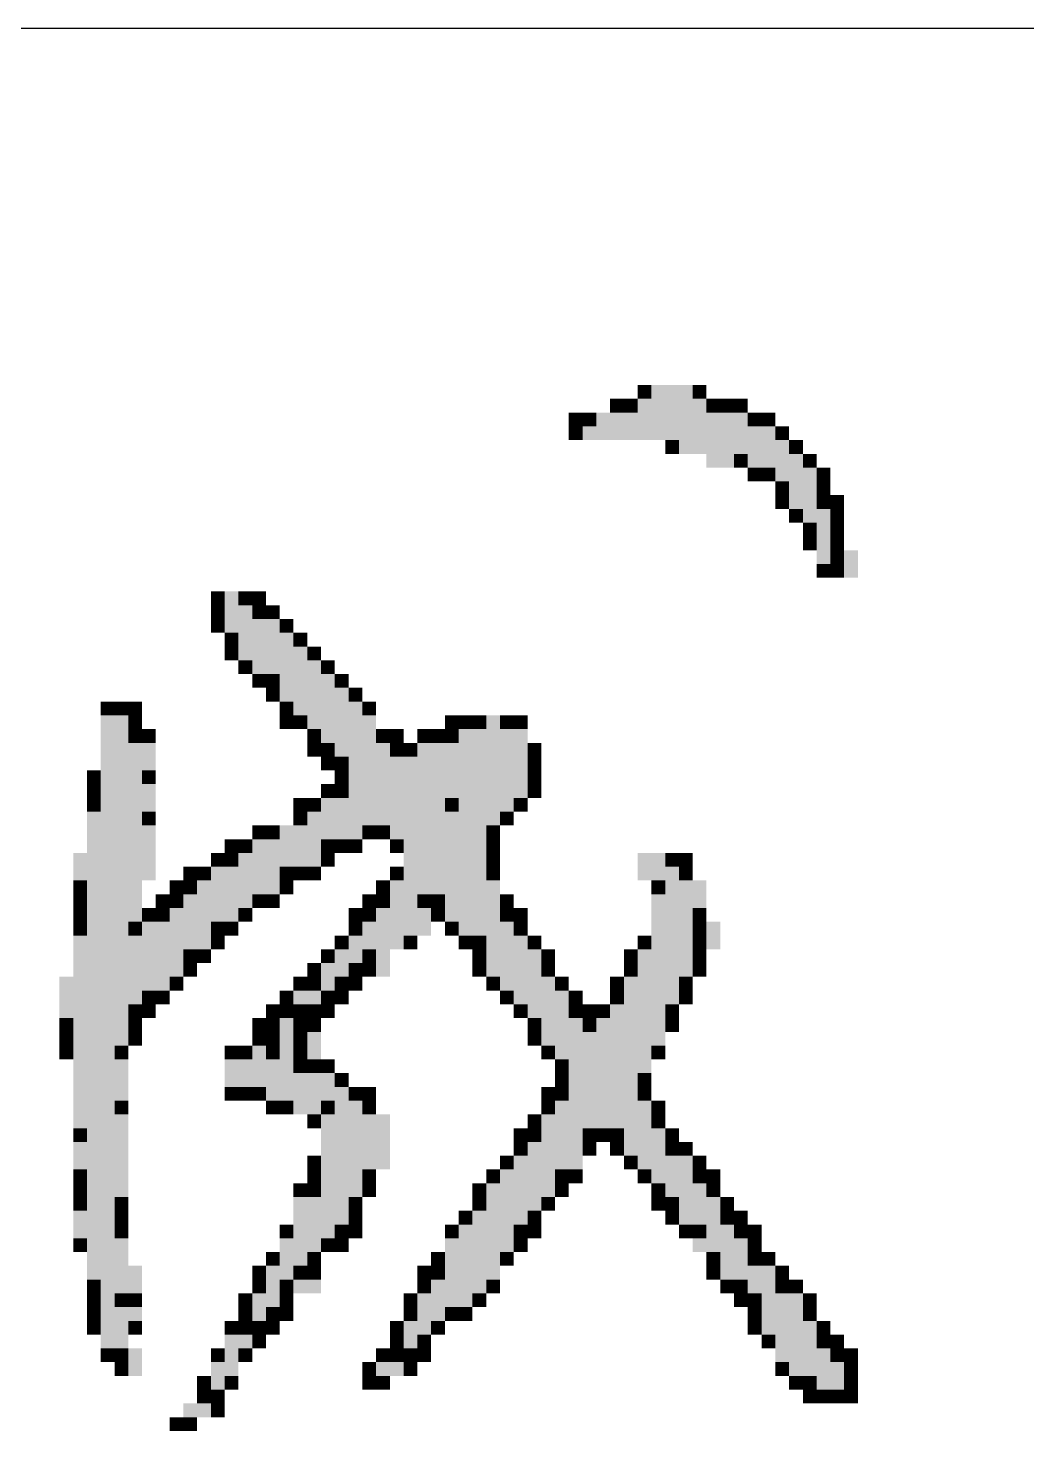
# Model space of a CAD drawing. Extents: x 0 to 841, y 0 to 594.
# Drawn here: x 587.88 to 592.32, y 23.9 to 30.13 of the extents above; entities that cross this region are included whole.
import ezdxf

# ---------------------------------------------------------------- set-up
doc = ezdxf.new("R2010")
doc.units = 0
doc.header["$LTSCALE"] = 700
doc.header["$MEASUREMENT"] = 0
doc.layers.add('BORD', color=7, linetype='CONTINUOUS')

msp = doc.modelspace()

# ---------------------------------------------------------------- linework, layer by layer
at = {"layer": 'BORD'}
msp.add_line((30, 30.132), (598, 30.132), dxfattribs=at)
for points in [[(590.5915, 28.5464), (590.6526, 28.5464), (590.5915, 28.4852), (590.6526, 28.4852)], [(590.6526, 28.5464), (590.836, 28.5464), (590.6526, 28.4852), (590.836, 28.4852)], [(590.836, 28.5464), (590.8971, 28.5464), (590.836, 28.4852), (590.8971, 28.4852)], [(590.4692, 28.4852), (590.5304, 28.4852), (590.4692, 28.4241), (590.5304, 28.4241)], [(590.5304, 28.4852), (590.5915, 28.4852), (590.5304, 28.4241), (590.5915, 28.4241)], [(590.5915, 28.4852), (590.8971, 28.4852), (590.5915, 28.363), (590.8971, 28.363)], [(590.8971, 28.4852), (590.9582, 28.4852), (590.8971, 28.4241), (590.9582, 28.4241)], [(590.9582, 28.4852), (591.0194, 28.4852), (590.9582, 28.4241), (591.0194, 28.4241)], [(591.0194, 28.4852), (591.0805, 28.4852), (591.0194, 28.4241), (591.0805, 28.4241)], [(590.2858, 28.4241), (590.347, 28.4241), (590.2858, 28.363), (590.347, 28.363)], [(590.347, 28.4241), (590.4081, 28.4241), (590.347, 28.363), (590.4081, 28.363)], [(590.4081, 28.4241), (590.5915, 28.4241), (590.4081, 28.363), (590.5915, 28.363)], [(590.8971, 28.4241), (591.0805, 28.4241), (590.8971, 28.2407), (591.0805, 28.2407)], [(591.0805, 28.4241), (591.1416, 28.4241), (591.0805, 28.363), (591.1416, 28.363)], [(591.1416, 28.4241), (591.2027, 28.4241), (591.1416, 28.363), (591.2027, 28.363)], [(590.2858, 28.363), (590.347, 28.363), (590.2858, 28.3019), (590.347, 28.3019)], [(590.347, 28.363), (590.6526, 28.363), (590.347, 28.3019), (590.6526, 28.3019)], [(590.6526, 28.363), (590.8971, 28.363), (590.6526, 28.3019), (590.8971, 28.3019)], [(591.0805, 28.363), (591.2027, 28.363), (591.0805, 28.1796), (591.2027, 28.1796)], [(591.2027, 28.363), (591.2639, 28.363), (591.2027, 28.3019), (591.2639, 28.3019)], [(590.7137, 28.3019), (590.7749, 28.3019), (590.7137, 28.2407), (590.7749, 28.2407)], [(590.7749, 28.3019), (590.8971, 28.3019), (590.7749, 28.2407), (590.8971, 28.2407)], [(591.2027, 28.3019), (591.2639, 28.3019), (591.2027, 28.1185), (591.2639, 28.1185)], [(591.2639, 28.3019), (591.325, 28.3019), (591.2639, 28.2407), (591.325, 28.2407)], [(590.8971, 28.2407), (591.0194, 28.2407), (590.8971, 28.1796), (591.0194, 28.1796)], [(591.0194, 28.2407), (591.0805, 28.2407), (591.0194, 28.1796), (591.0805, 28.1796)], [(591.2639, 28.2407), (591.325, 28.2407), (591.2639, 27.9962), (591.325, 27.9962)], [(591.325, 28.2407), (591.3861, 28.2407), (591.325, 28.1796), (591.3861, 28.1796)], [(591.0805, 28.1796), (591.1416, 28.1796), (591.0805, 28.1185), (591.1416, 28.1185)], [(591.1416, 28.1796), (591.2027, 28.1796), (591.1416, 28.1185), (591.2027, 28.1185)], [(591.325, 28.1796), (591.3861, 28.1796), (591.325, 27.9962), (591.3861, 27.9962)], [(591.3861, 28.1796), (591.4472, 28.1796), (591.3861, 28.1185), (591.4472, 28.1185)], [(591.2027, 28.1185), (591.2639, 28.1185), (591.2027, 28.0574), (591.2639, 28.0574)], [(591.3861, 28.1185), (591.4472, 28.1185), (591.3861, 28.0574), (591.4472, 28.0574)], [(591.2027, 28.0574), (591.2639, 28.0574), (591.2027, 27.9962), (591.2639, 27.9962)], [(591.3861, 28.0574), (591.4472, 28.0574), (591.3861, 27.9962), (591.4472, 27.9962)], [(591.4472, 28.0574), (591.5084, 28.0574), (591.4472, 27.9962), (591.5084, 27.9962)], [(591.2639, 27.9962), (591.325, 27.9962), (591.2639, 27.9351), (591.325, 27.9351)], [(591.325, 27.9962), (591.4472, 27.9962), (591.325, 27.9351), (591.4472, 27.9351)], [(591.4472, 27.9962), (591.5084, 27.9962), (591.4472, 27.9351), (591.5084, 27.9351)], [(591.325, 27.9351), (591.3861, 27.9351), (591.325, 27.874), (591.3861, 27.874)], [(591.3861, 27.9351), (591.4472, 27.9351), (591.3861, 27.7517), (591.4472, 27.7517)], [(591.4472, 27.9351), (591.5084, 27.9351), (591.4472, 27.874), (591.5084, 27.874)], [(591.325, 27.874), (591.3861, 27.874), (591.325, 27.8129), (591.3861, 27.8129)], [(591.4472, 27.874), (591.5084, 27.874), (591.4472, 27.8129), (591.5084, 27.8129)], [(591.4472, 27.8129), (591.5084, 27.8129), (591.4472, 27.7517), (591.5084, 27.7517)], [(591.5084, 27.8129), (591.5695, 27.8129), (591.5084, 27.6906), (591.5695, 27.6906)], [(591.3861, 27.7517), (591.4472, 27.7517), (591.3861, 27.6906), (591.4472, 27.6906)], [(591.4472, 27.7517), (591.5084, 27.7517), (591.4472, 27.6906), (591.5084, 27.6906)], [(588.6966, 27.6295), (588.7577, 27.6295), (588.6966, 27.5684), (588.7577, 27.5684)], [(588.7577, 27.6295), (588.8188, 27.6295), (588.7577, 27.4461), (588.8188, 27.4461)], [(588.8188, 27.6295), (588.8799, 27.6295), (588.8188, 27.5684), (588.8799, 27.5684)], [(588.8799, 27.6295), (588.9411, 27.6295), (588.8799, 27.5684), (588.9411, 27.5684)], [(588.6966, 27.5684), (588.7577, 27.5684), (588.6966, 27.5072), (588.7577, 27.5072)], [(588.8188, 27.5684), (588.8799, 27.5684), (588.8188, 27.3239), (588.8799, 27.3239)], [(588.8799, 27.5684), (588.9411, 27.5684), (588.8799, 27.5072), (588.9411, 27.5072)], [(588.9411, 27.5684), (589.0022, 27.5684), (588.9411, 27.5072), (589.0022, 27.5072)], [(588.6966, 27.5072), (588.7577, 27.5072), (588.6966, 27.4461), (588.7577, 27.4461)], [(588.8799, 27.5072), (589.0022, 27.5072), (588.8799, 27.2627), (589.0022, 27.2627)], [(589.0022, 27.5072), (589.0633, 27.5072), (589.0022, 27.4461), (589.0633, 27.4461)], [(588.7577, 27.4461), (588.8188, 27.4461), (588.7577, 27.385), (588.8188, 27.385)], [(589.0022, 27.4461), (589.0633, 27.4461), (589.0022, 27.1405), (589.0633, 27.1405)], [(589.0633, 27.4461), (589.1245, 27.4461), (589.0633, 27.385), (589.1245, 27.385)], [(588.7577, 27.385), (588.8188, 27.385), (588.7577, 27.3239), (588.8188, 27.3239)], [(589.0633, 27.385), (589.1245, 27.385), (589.0633, 27.0793), (589.1245, 27.0793)], [(589.1245, 27.385), (589.1856, 27.385), (589.1245, 27.3239), (589.1856, 27.3239)], [(588.8188, 27.3239), (588.8799, 27.3239), (588.8188, 27.2627), (588.8799, 27.2627)], [(589.1245, 27.3239), (589.1856, 27.3239), (589.1245, 27.0182), (589.1856, 27.0182)], [(589.1856, 27.3239), (589.2467, 27.3239), (589.1856, 27.2627), (589.2467, 27.2627)], [(588.8799, 27.2627), (588.9411, 27.2627), (588.8799, 27.2016), (588.9411, 27.2016)], [(588.9411, 27.2627), (589.0022, 27.2627), (588.9411, 27.2016), (589.0022, 27.2016)], [(589.1856, 27.2627), (589.2467, 27.2627), (589.1856, 26.9571), (589.2467, 26.9571)], [(589.2467, 27.2627), (589.3078, 27.2627), (589.2467, 27.2016), (589.3078, 27.2016)], [(588.9411, 27.2016), (589.0022, 27.2016), (588.9411, 27.1405), (589.0022, 27.1405)], [(589.2467, 27.2016), (589.3078, 27.2016), (589.2467, 26.896), (589.3078, 26.896)], [(589.3078, 27.2016), (589.369, 27.2016), (589.3078, 27.1405), (589.369, 27.1405)], [(588.2076, 27.1405), (588.2687, 27.1405), (588.2076, 27.0793), (588.2687, 27.0793)], [(588.2687, 27.1405), (588.3298, 27.1405), (588.2687, 27.0793), (588.3298, 27.0793)], [(588.3298, 27.1405), (588.3909, 27.1405), (588.3298, 27.0793), (588.3909, 27.0793)], [(589.0022, 27.1405), (589.0633, 27.1405), (589.0022, 27.0793), (589.0633, 27.0793)], [(589.3078, 27.1405), (589.369, 27.1405), (589.3078, 26.5292), (589.369, 26.5292)], [(589.369, 27.1405), (589.4301, 27.1405), (589.369, 27.0793), (589.4301, 27.0793)], [(588.2076, 27.0793), (588.2687, 27.0793), (588.2076, 26.9571), (588.2687, 26.9571)], [(588.2687, 27.0793), (588.3298, 27.0793), (588.2687, 25.6123), (588.3298, 25.6123)], [(588.3298, 27.0793), (588.3909, 27.0793), (588.3298, 27.0182), (588.3909, 27.0182)], [(589.0022, 27.0793), (589.0633, 27.0793), (589.0022, 27.0182), (589.0633, 27.0182)], [(589.0633, 27.0793), (589.1245, 27.0793), (589.0633, 27.0182), (589.1245, 27.0182)], [(589.369, 27.0793), (589.4301, 27.0793), (589.369, 26.5903), (589.4301, 26.5903)], [(589.7357, 27.0793), (589.7968, 27.0793), (589.7357, 27.0182), (589.7968, 27.0182)], [(589.7968, 27.0793), (589.858, 27.0793), (589.7968, 27.0182), (589.858, 27.0182)], [(589.858, 27.0793), (589.9191, 27.0793), (589.858, 27.0182), (589.9191, 27.0182)], [(589.9191, 27.0793), (589.9802, 27.0793), (589.9191, 26.5903), (589.9802, 26.5903)], [(589.9802, 27.0793), (590.0413, 27.0793), (589.9802, 27.0182), (590.0413, 27.0182)], [(590.0413, 27.0793), (590.1025, 27.0793), (590.0413, 27.0182), (590.1025, 27.0182)], [(588.3298, 27.0182), (588.3909, 27.0182), (588.3298, 26.9571), (588.3909, 26.9571)], [(588.3909, 27.0182), (588.4521, 27.0182), (588.3909, 26.9571), (588.4521, 26.9571)], [(589.1245, 27.0182), (589.1856, 27.0182), (589.1245, 26.9571), (589.1856, 26.9571)], [(589.4301, 27.0182), (589.4912, 27.0182), (589.4301, 26.9571), (589.4912, 26.9571)], [(589.4912, 27.0182), (589.5523, 27.0182), (589.4912, 26.9571), (589.5523, 26.9571)], [(589.6135, 27.0182), (589.6746, 27.0182), (589.6135, 26.9571), (589.6746, 26.9571)], [(589.6746, 27.0182), (589.7357, 27.0182), (589.6746, 26.9571), (589.7357, 26.9571)], [(589.7357, 27.0182), (589.7968, 27.0182), (589.7357, 26.9571), (589.7968, 26.9571)], [(589.7968, 27.0182), (589.9191, 27.0182), (589.7968, 26.1013), (589.9191, 26.1013)], [(589.9802, 27.0182), (590.0413, 27.0182), (589.9802, 26.6515), (590.0413, 26.6515)], [(590.0413, 27.0182), (590.1025, 27.0182), (590.0413, 26.896), (590.1025, 26.896)], [(588.2076, 26.9571), (588.2687, 26.9571), (588.2076, 24.7566), (588.2687, 24.7566)], [(588.3298, 26.9571), (588.3909, 26.9571), (588.3298, 26.3458), (588.3909, 26.3458)], [(588.3909, 26.9571), (588.4521, 26.9571), (588.3909, 26.8348), (588.4521, 26.8348)], [(589.1245, 26.9571), (589.1856, 26.9571), (589.1245, 26.896), (589.1856, 26.896)], [(589.1856, 26.9571), (589.2467, 26.9571), (589.1856, 26.896), (589.2467, 26.896)], [(589.4301, 26.9571), (589.4912, 26.9571), (589.4301, 26.5903), (589.4912, 26.5903)], [(589.4912, 26.9571), (589.5523, 26.9571), (589.4912, 26.896), (589.5523, 26.896)], [(589.5523, 26.9571), (589.6135, 26.9571), (589.5523, 26.896), (589.6135, 26.896)], [(589.6135, 26.9571), (589.7968, 26.9571), (589.6135, 26.7126), (589.7968, 26.7126)], [(590.1025, 26.9571), (590.1636, 26.9571), (590.1025, 26.896), (590.1636, 26.896)], [(589.1856, 26.896), (589.2467, 26.896), (589.1856, 26.8348), (589.2467, 26.8348)], [(589.2467, 26.896), (589.3078, 26.896), (589.2467, 26.8348), (589.3078, 26.8348)], [(589.4912, 26.896), (589.6135, 26.896), (589.4912, 26.5292), (589.6135, 26.5292)], [(590.0413, 26.896), (590.1025, 26.896), (590.0413, 26.7126), (590.1025, 26.7126)], [(590.1025, 26.896), (590.1636, 26.896), (590.1025, 26.8348), (590.1636, 26.8348)], [(588.1464, 26.8348), (588.2076, 26.8348), (588.1464, 26.7737), (588.2076, 26.7737)], [(588.3909, 26.8348), (588.4521, 26.8348), (588.3909, 26.7737), (588.4521, 26.7737)], [(589.2467, 26.8348), (589.3078, 26.8348), (589.2467, 26.7737), (589.3078, 26.7737)], [(590.1025, 26.8348), (590.1636, 26.8348), (590.1025, 26.7737), (590.1636, 26.7737)], [(588.1464, 26.7737), (588.2076, 26.7737), (588.1464, 26.7126), (588.2076, 26.7126)], [(588.3909, 26.7737), (588.4521, 26.7737), (588.3909, 26.6515), (588.4521, 26.6515)], [(589.1856, 26.7737), (589.2467, 26.7737), (589.1856, 26.7126), (589.2467, 26.7126)], [(589.2467, 26.7737), (589.3078, 26.7737), (589.2467, 26.7126), (589.3078, 26.7126)], [(590.1025, 26.7737), (590.1636, 26.7737), (590.1025, 26.7126), (590.1636, 26.7126)], [(588.1464, 26.7126), (588.2076, 26.7126), (588.1464, 26.6515), (588.2076, 26.6515)], [(589.0633, 26.7126), (589.1245, 26.7126), (589.0633, 26.6515), (589.1245, 26.6515)], [(589.1245, 26.7126), (589.1856, 26.7126), (589.1245, 26.6515), (589.1856, 26.6515)], [(589.1856, 26.7126), (589.3078, 26.7126), (589.1856, 26.5292), (589.3078, 26.5292)], [(589.6135, 26.7126), (589.7357, 26.7126), (589.6135, 26.2847), (589.7357, 26.2847)], [(589.7357, 26.7126), (589.7968, 26.7126), (589.7357, 26.6515), (589.7968, 26.6515)], [(590.0413, 26.7126), (590.1025, 26.7126), (590.0413, 26.6515), (590.1025, 26.6515)], [(588.1464, 26.6515), (588.2076, 26.6515), (588.1464, 26.5292), (588.2076, 26.5292)], [(588.3909, 26.6515), (588.4521, 26.6515), (588.3909, 26.5903), (588.4521, 26.5903)], [(589.0633, 26.6515), (589.1245, 26.6515), (589.0633, 26.5903), (589.1245, 26.5903)], [(589.1245, 26.6515), (589.1856, 26.6515), (589.1245, 26.407), (589.1856, 26.407)], [(589.7357, 26.6515), (589.7968, 26.6515), (589.7357, 26.1625), (589.7968, 26.1625)], [(589.9802, 26.6515), (590.0413, 26.6515), (589.9802, 26.5903), (590.0413, 26.5903)], [(588.3909, 26.5903), (588.4521, 26.5903), (588.3909, 26.4681), (588.4521, 26.4681)], [(588.8799, 26.5903), (588.9411, 26.5903), (588.8799, 26.5292), (588.9411, 26.5292)], [(588.9411, 26.5903), (589.0022, 26.5903), (588.9411, 26.5292), (589.0022, 26.5292)], [(589.0022, 26.5903), (589.1245, 26.5903), (589.0022, 26.407), (589.1245, 26.407)], [(589.369, 26.5903), (589.4301, 26.5903), (589.369, 26.5292), (589.4301, 26.5292)], [(589.4301, 26.5903), (589.4912, 26.5903), (589.4301, 26.5292), (589.4912, 26.5292)], [(589.9191, 26.5903), (589.9802, 26.5903), (589.9191, 26.5292), (589.9802, 26.5292)], [(588.1464, 26.5292), (588.2076, 26.5292), (588.1464, 24.7566), (588.2076, 24.7566)], [(588.7577, 26.5292), (588.8188, 26.5292), (588.7577, 26.4681), (588.8188, 26.4681)], [(588.8188, 26.5292), (588.8799, 26.5292), (588.8188, 26.4681), (588.8799, 26.4681)], [(588.8799, 26.5292), (589.0022, 26.5292), (588.8799, 26.2847), (589.0022, 26.2847)], [(589.1856, 26.5292), (589.2467, 26.5292), (589.1856, 26.4681), (589.2467, 26.4681)], [(589.2467, 26.5292), (589.3078, 26.5292), (589.2467, 26.4681), (589.3078, 26.4681)], [(589.3078, 26.5292), (589.369, 26.5292), (589.3078, 26.4681), (589.369, 26.4681)], [(589.4912, 26.5292), (589.5523, 26.5292), (589.4912, 26.4681), (589.5523, 26.4681)], [(589.5523, 26.5292), (589.6135, 26.5292), (589.5523, 26.2236), (589.6135, 26.2236)], [(589.9191, 26.5292), (589.9802, 26.5292), (589.9191, 26.4681), (589.9802, 26.4681)], [(588.0853, 26.4681), (588.1464, 26.4681), (588.0853, 26.3458), (588.1464, 26.3458)], [(588.3909, 26.4681), (588.4521, 26.4681), (588.3909, 26.3458), (588.4521, 26.3458)], [(588.6966, 26.4681), (588.7577, 26.4681), (588.6966, 26.407), (588.7577, 26.407)], [(588.7577, 26.4681), (588.8188, 26.4681), (588.7577, 26.407), (588.8188, 26.407)], [(588.8188, 26.4681), (588.8799, 26.4681), (588.8188, 26.2236), (588.8799, 26.2236)], [(589.1856, 26.4681), (589.2467, 26.4681), (589.1856, 26.407), (589.2467, 26.407)], [(589.9191, 26.4681), (589.9802, 26.4681), (589.9191, 26.407), (589.9802, 26.407)], [(590.5915, 26.4681), (590.6526, 26.4681), (590.5915, 26.3458), (590.6526, 26.3458)], [(590.6526, 26.4681), (590.7137, 26.4681), (590.6526, 26.3458), (590.7137, 26.3458)], [(590.7137, 26.4681), (590.7749, 26.4681), (590.7137, 26.407), (590.7749, 26.407)], [(590.7749, 26.4681), (590.836, 26.4681), (590.7749, 26.407), (590.836, 26.407)], [(588.5743, 26.407), (588.6354, 26.407), (588.5743, 26.3458), (588.6354, 26.3458)], [(588.6354, 26.407), (588.6966, 26.407), (588.6354, 26.3458), (588.6966, 26.3458)], [(588.6966, 26.407), (588.8188, 26.407), (588.6966, 26.1625), (588.8188, 26.1625)], [(589.0022, 26.407), (589.0633, 26.407), (589.0022, 26.3458), (589.0633, 26.3458)], [(589.0633, 26.407), (589.1245, 26.407), (589.0633, 26.3458), (589.1245, 26.3458)], [(589.1245, 26.407), (589.1856, 26.407), (589.1245, 26.3458), (589.1856, 26.3458)], [(589.4912, 26.407), (589.5523, 26.407), (589.4912, 26.3458), (589.5523, 26.3458)], [(589.9191, 26.407), (589.9802, 26.407), (589.9191, 26.3458), (589.9802, 26.3458)], [(590.7137, 26.407), (590.7749, 26.407), (590.7137, 25.7957), (590.7749, 25.7957)], [(590.7749, 26.407), (590.836, 26.407), (590.7749, 26.3458), (590.836, 26.3458)], [(588.0853, 26.3458), (588.1464, 26.3458), (588.0853, 26.2847), (588.1464, 26.2847)], [(588.3298, 26.3458), (588.3909, 26.3458), (588.3298, 26.1625), (588.3909, 26.1625)], [(588.5132, 26.3458), (588.5743, 26.3458), (588.5132, 26.2847), (588.5743, 26.2847)], [(588.5743, 26.3458), (588.6354, 26.3458), (588.5743, 26.2847), (588.6354, 26.2847)], [(588.6354, 26.3458), (588.6966, 26.3458), (588.6354, 26.0402), (588.6966, 26.0402)], [(589.0022, 26.3458), (589.0633, 26.3458), (589.0022, 26.2847), (589.0633, 26.2847)], [(589.4301, 26.3458), (589.4912, 26.3458), (589.4301, 26.2847), (589.4912, 26.2847)], [(589.4912, 26.3458), (589.5523, 26.3458), (589.4912, 26.1013), (589.5523, 26.1013)], [(589.9191, 26.3458), (589.9802, 26.3458), (589.9191, 25.918), (589.9802, 25.918)], [(590.6526, 26.3458), (590.7137, 26.3458), (590.6526, 26.2847), (590.7137, 26.2847)], [(590.7749, 26.3458), (590.836, 26.3458), (590.7749, 25.918), (590.836, 25.918)], [(590.836, 26.3458), (590.8971, 26.3458), (590.836, 26.2236), (590.8971, 26.2236)], [(588.0853, 26.2847), (588.1464, 26.2847), (588.0853, 26.2236), (588.1464, 26.2236)], [(588.4521, 26.2847), (588.5132, 26.2847), (588.4521, 26.2236), (588.5132, 26.2236)], [(588.5132, 26.2847), (588.5743, 26.2847), (588.5132, 26.2236), (588.5743, 26.2236)], [(588.5743, 26.2847), (588.6354, 26.2847), (588.5743, 26.0402), (588.6354, 26.0402)], [(588.8799, 26.2847), (588.9411, 26.2847), (588.8799, 26.2236), (588.9411, 26.2236)], [(588.9411, 26.2847), (589.0022, 26.2847), (588.9411, 26.2236), (589.0022, 26.2236)], [(589.369, 26.2847), (589.4301, 26.2847), (589.369, 26.2236), (589.4301, 26.2236)], [(589.4301, 26.2847), (589.4912, 26.2847), (589.4301, 26.2236), (589.4912, 26.2236)], [(589.6135, 26.2847), (589.6746, 26.2847), (589.6135, 26.2236), (589.6746, 26.2236)], [(589.6746, 26.2847), (589.7357, 26.2847), (589.6746, 26.2236), (589.7357, 26.2236)], [(589.9802, 26.2847), (590.0413, 26.2847), (589.9802, 26.2236), (590.0413, 26.2236)], [(590.6526, 26.2847), (590.7137, 26.2847), (590.6526, 26.1625), (590.7137, 26.1625)], [(588.0853, 26.2236), (588.1464, 26.2236), (588.0853, 26.1625), (588.1464, 26.1625)], [(588.3909, 26.2236), (588.4521, 26.2236), (588.3909, 26.1625), (588.4521, 26.1625)], [(588.4521, 26.2236), (588.5132, 26.2236), (588.4521, 26.1625), (588.5132, 26.1625)], [(588.5132, 26.2236), (588.5743, 26.2236), (588.5132, 25.918), (588.5743, 25.918)], [(588.8188, 26.2236), (588.8799, 26.2236), (588.8188, 26.1625), (588.8799, 26.1625)], [(589.3078, 26.2236), (589.369, 26.2236), (589.3078, 26.1625), (589.369, 26.1625)], [(589.369, 26.2236), (589.4301, 26.2236), (589.369, 26.1625), (589.4301, 26.1625)], [(589.4301, 26.2236), (589.4912, 26.2236), (589.4301, 26.1013), (589.4912, 26.1013)], [(589.5523, 26.2236), (589.6135, 26.2236), (589.5523, 26.1013), (589.6135, 26.1013)], [(589.6135, 26.2236), (589.6746, 26.2236), (589.6135, 26.1013), (589.6746, 26.1013)], [(589.6746, 26.2236), (589.7357, 26.2236), (589.6746, 26.1625), (589.7357, 26.1625)], [(589.9802, 26.2236), (590.0413, 26.2236), (589.9802, 26.1625), (590.0413, 26.1625)], [(590.0413, 26.2236), (590.1025, 26.2236), (590.0413, 26.1625), (590.1025, 26.1625)], [(590.836, 26.2236), (590.8971, 26.2236), (590.836, 26.1625), (590.8971, 26.1625)], [(588.0853, 26.1625), (588.1464, 26.1625), (588.0853, 26.1013), (588.1464, 26.1013)], [(588.3298, 26.1625), (588.3909, 26.1625), (588.3298, 26.1013), (588.3909, 26.1013)], [(588.3909, 26.1625), (588.5132, 26.1625), (588.3909, 25.8568), (588.5132, 25.8568)], [(588.6966, 26.1625), (588.7577, 26.1625), (588.6966, 26.1013), (588.7577, 26.1013)], [(588.7577, 26.1625), (588.8188, 26.1625), (588.7577, 26.1013), (588.8188, 26.1013)], [(589.3078, 26.1625), (589.369, 26.1625), (589.3078, 26.1013), (589.369, 26.1013)], [(589.369, 26.1625), (589.4301, 26.1625), (589.369, 26.0402), (589.4301, 26.0402)], [(589.7357, 26.1625), (589.7968, 26.1625), (589.7357, 26.1013), (589.7968, 26.1013)], [(589.9802, 26.1625), (590.0413, 26.1625), (589.9802, 25.8568), (590.0413, 25.8568)], [(590.0413, 26.1625), (590.1025, 26.1625), (590.0413, 26.1013), (590.1025, 26.1013)], [(590.6526, 26.1625), (590.7137, 26.1625), (590.6526, 25.6123), (590.7137, 25.6123)], [(590.836, 26.1625), (590.8971, 26.1625), (590.836, 26.1013), (590.8971, 26.1013)], [(590.8971, 26.1625), (590.9582, 26.1625), (590.8971, 26.0402), (590.9582, 26.0402)], [(588.0853, 26.1013), (588.1464, 26.1013), (588.0853, 25.918), (588.1464, 25.918)], [(588.3298, 26.1013), (588.3909, 26.1013), (588.3298, 25.7957), (588.3909, 25.7957)], [(588.6966, 26.1013), (588.7577, 26.1013), (588.6966, 26.0402), (588.7577, 26.0402)], [(589.2467, 26.1013), (589.3078, 26.1013), (589.2467, 26.0402), (589.3078, 26.0402)], [(589.3078, 26.1013), (589.369, 26.1013), (589.3078, 25.9791), (589.369, 25.9791)], [(589.4301, 26.1013), (589.5523, 26.1013), (589.4301, 26.0402), (589.5523, 26.0402)], [(589.5523, 26.1013), (589.6135, 26.1013), (589.5523, 26.0402), (589.6135, 26.0402)], [(589.7968, 26.1013), (589.858, 26.1013), (589.7968, 26.0402), (589.858, 26.0402)], [(589.858, 26.1013), (589.9191, 26.1013), (589.858, 26.0402), (589.9191, 26.0402)], [(590.0413, 26.1013), (590.1025, 26.1013), (590.0413, 25.7957), (590.1025, 25.7957)], [(590.1025, 26.1013), (590.1636, 26.1013), (590.1025, 26.0402), (590.1636, 26.0402)], [(590.5915, 26.1013), (590.6526, 26.1013), (590.5915, 26.0402), (590.6526, 26.0402)], [(590.836, 26.1013), (590.8971, 26.1013), (590.836, 26.0402), (590.8971, 26.0402)], [(588.5743, 26.0402), (588.6354, 26.0402), (588.5743, 25.9791), (588.6354, 25.9791)], [(588.6354, 26.0402), (588.6966, 26.0402), (588.6354, 25.9791), (588.6966, 25.9791)], [(589.1856, 26.0402), (589.2467, 26.0402), (589.1856, 25.9791), (589.2467, 25.9791)], [(589.2467, 26.0402), (589.3078, 26.0402), (589.2467, 25.918), (589.3078, 25.918)], [(589.369, 26.0402), (589.4301, 26.0402), (589.369, 25.9791), (589.4301, 25.9791)], [(589.4301, 26.0402), (589.4912, 26.0402), (589.4301, 25.918), (589.4912, 25.918)], [(589.858, 26.0402), (589.9191, 26.0402), (589.858, 25.9791), (589.9191, 25.9791)], [(590.1025, 26.0402), (590.1636, 26.0402), (590.1025, 25.7346), (590.1636, 25.7346)], [(590.1636, 26.0402), (590.2247, 26.0402), (590.1636, 25.9791), (590.2247, 25.9791)], [(590.5304, 26.0402), (590.5915, 26.0402), (590.5304, 25.9791), (590.5915, 25.9791)], [(590.5915, 26.0402), (590.6526, 26.0402), (590.5915, 25.4901), (590.6526, 25.4901)], [(590.836, 26.0402), (590.8971, 26.0402), (590.836, 25.9791), (590.8971, 25.9791)], [(588.5743, 25.9791), (588.6354, 25.9791), (588.5743, 25.918), (588.6354, 25.918)], [(589.1245, 25.9791), (589.1856, 25.9791), (589.1245, 25.918), (589.1856, 25.918)], [(589.1856, 25.9791), (589.2467, 25.9791), (589.1856, 25.8568), (589.2467, 25.8568)], [(589.3078, 25.9791), (589.369, 25.9791), (589.3078, 25.918), (589.369, 25.918)], [(589.369, 25.9791), (589.4301, 25.9791), (589.369, 25.918), (589.4301, 25.918)], [(589.858, 25.9791), (589.9191, 25.9791), (589.858, 25.918), (589.9191, 25.918)], [(590.1636, 25.9791), (590.2247, 25.9791), (590.1636, 25.918), (590.2247, 25.918)], [(590.5304, 25.9791), (590.5915, 25.9791), (590.5304, 25.918), (590.5915, 25.918)], [(590.836, 25.9791), (590.8971, 25.9791), (590.836, 25.918), (590.8971, 25.918)], [(588.0242, 25.918), (588.0853, 25.918), (588.0242, 25.7346), (588.0853, 25.7346)], [(588.0853, 25.918), (588.1464, 25.918), (588.0853, 25.4901), (588.1464, 25.4901)], [(588.5132, 25.918), (588.5743, 25.918), (588.5132, 25.8568), (588.5743, 25.8568)], [(589.0633, 25.918), (589.1245, 25.918), (589.0633, 25.8568), (589.1245, 25.8568)], [(589.1245, 25.918), (589.1856, 25.918), (589.1245, 25.8568), (589.1856, 25.8568)], [(589.2467, 25.918), (589.3078, 25.918), (589.2467, 25.8568), (589.3078, 25.8568)], [(589.3078, 25.918), (589.369, 25.918), (589.3078, 25.8568), (589.369, 25.8568)], [(589.9191, 25.918), (589.9802, 25.918), (589.9191, 25.8568), (589.9802, 25.8568)], [(590.1636, 25.918), (590.2247, 25.918), (590.1636, 25.6123), (590.2247, 25.6123)], [(590.2247, 25.918), (590.2858, 25.918), (590.2247, 25.8568), (590.2858, 25.8568)], [(590.4692, 25.918), (590.5304, 25.918), (590.4692, 25.8568), (590.5304, 25.8568)], [(590.5304, 25.918), (590.5915, 25.918), (590.5304, 25.1233), (590.5915, 25.1233)], [(590.7749, 25.918), (590.836, 25.918), (590.7749, 25.8568), (590.836, 25.8568)], [(588.3909, 25.8568), (588.4521, 25.8568), (588.3909, 25.7957), (588.4521, 25.7957)], [(588.4521, 25.8568), (588.5132, 25.8568), (588.4521, 25.7957), (588.5132, 25.7957)], [(589.0022, 25.8568), (589.0633, 25.8568), (589.0022, 25.7957), (589.0633, 25.7957)], [(589.0633, 25.8568), (589.1856, 25.8568), (589.0633, 25.7957), (589.1856, 25.7957)], [(589.1856, 25.8568), (589.2467, 25.8568), (589.1856, 25.7957), (589.2467, 25.7957)], [(589.2467, 25.8568), (589.3078, 25.8568), (589.2467, 25.7957), (589.3078, 25.7957)], [(589.9802, 25.8568), (590.0413, 25.8568), (589.9802, 25.7957), (590.0413, 25.7957)], [(590.2247, 25.8568), (590.2858, 25.8568), (590.2247, 25.5512), (590.2858, 25.5512)], [(590.2858, 25.8568), (590.347, 25.8568), (590.2858, 25.7957), (590.347, 25.7957)], [(590.4692, 25.8568), (590.5304, 25.8568), (590.4692, 25.7957), (590.5304, 25.7957)], [(590.7749, 25.8568), (590.836, 25.8568), (590.7749, 25.7957), (590.836, 25.7957)], [(588.3298, 25.7957), (588.3909, 25.7957), (588.3298, 25.7346), (588.3909, 25.7346)], [(588.3909, 25.7957), (588.4521, 25.7957), (588.3909, 25.7346), (588.4521, 25.7346)], [(588.9411, 25.7957), (589.0022, 25.7957), (588.9411, 25.7346), (589.0022, 25.7346)], [(589.0022, 25.7957), (589.0633, 25.7957), (589.0022, 25.7346), (589.0633, 25.7346)], [(589.0633, 25.7957), (589.1245, 25.7957), (589.0633, 25.7346), (589.1245, 25.7346)], [(589.1245, 25.7957), (589.1856, 25.7957), (589.1245, 25.7346), (589.1856, 25.7346)], [(589.1856, 25.7957), (589.2467, 25.7957), (589.1856, 25.7346), (589.2467, 25.7346)], [(590.0413, 25.7957), (590.1025, 25.7957), (590.0413, 25.7346), (590.1025, 25.7346)], [(590.2858, 25.7957), (590.347, 25.7957), (590.2858, 25.7346), (590.347, 25.7346)], [(590.347, 25.7957), (590.4081, 25.7957), (590.347, 25.7346), (590.4081, 25.7346)], [(590.4081, 25.7957), (590.4692, 25.7957), (590.4081, 25.7346), (590.4692, 25.7346)], [(590.4692, 25.7957), (590.5304, 25.7957), (590.4692, 25.2456), (590.5304, 25.2456)], [(590.7137, 25.7957), (590.7749, 25.7957), (590.7137, 25.7346), (590.7749, 25.7346)], [(588.0242, 25.7346), (588.0853, 25.7346), (588.0242, 25.6735), (588.0853, 25.6735)], [(588.0242, 25.6735), (588.0853, 25.6735), (588.0242, 25.6123), (588.0853, 25.6123)], [(588.3298, 25.7346), (588.3909, 25.7346), (588.3298, 25.6735), (588.3909, 25.6735)], [(588.3298, 25.6735), (588.3909, 25.6735), (588.3298, 25.6123), (588.3909, 25.6123)], [(588.8799, 25.7346), (588.9411, 25.7346), (588.8799, 25.6735), (588.9411, 25.6735)], [(588.8799, 25.6735), (588.9411, 25.6735), (588.8799, 25.6123), (588.9411, 25.6123)], [(588.9411, 25.7346), (589.0022, 25.7346), (588.9411, 25.6735), (589.0022, 25.6735)], [(588.9411, 25.6735), (589.0022, 25.6735), (588.9411, 25.6123), (589.0022, 25.6123)], [(589.0022, 25.7346), (589.0633, 25.7346), (589.0022, 25.6123), (589.0633, 25.6123)], [(589.0633, 25.7346), (589.1245, 25.7346), (589.0633, 25.6735), (589.1245, 25.6735)], [(589.0633, 25.6735), (589.1245, 25.6735), (589.0633, 25.6123), (589.1245, 25.6123)], [(589.1245, 25.7346), (589.1856, 25.7346), (589.1245, 25.6735), (589.1856, 25.6735)], [(589.1245, 25.6735), (589.1856, 25.6735), (589.1245, 25.5512), (589.1856, 25.5512)], [(590.1025, 25.7346), (590.1636, 25.7346), (590.1025, 25.6735), (590.1636, 25.6735)], [(590.1025, 25.6735), (590.1636, 25.6735), (590.1025, 25.6123), (590.1636, 25.6123)], [(590.2858, 25.7346), (590.347, 25.7346), (590.2858, 25.0622), (590.347, 25.0622)], [(590.347, 25.7346), (590.4081, 25.7346), (590.347, 25.6735), (590.4081, 25.6735)], [(590.347, 25.6735), (590.4081, 25.6735), (590.347, 25.2456), (590.4081, 25.2456)], [(590.4081, 25.7346), (590.4692, 25.7346), (590.4081, 25.2456), (590.4692, 25.2456)], [(590.7137, 25.7346), (590.7749, 25.7346), (590.7137, 25.6735), (590.7749, 25.6735)], [(588.0242, 25.6123), (588.0853, 25.6123), (588.0242, 25.5512), (588.0853, 25.5512)], [(588.2687, 25.6123), (588.3298, 25.6123), (588.2687, 25.5512), (588.3298, 25.5512)], [(588.7577, 25.6123), (588.8188, 25.6123), (588.7577, 25.5512), (588.8188, 25.5512)], [(588.8188, 25.6123), (588.8799, 25.6123), (588.8188, 25.5512), (588.8799, 25.5512)], [(588.8799, 25.6123), (588.9411, 25.6123), (588.8799, 25.4289), (588.9411, 25.4289)], [(588.9411, 25.6123), (589.0022, 25.6123), (588.9411, 25.5512), (589.0022, 25.5512)], [(589.0022, 25.6123), (589.0633, 25.6123), (589.0022, 25.4901), (589.0633, 25.4901)], [(589.0633, 25.6123), (589.1245, 25.6123), (589.0633, 25.5512), (589.1245, 25.5512)], [(590.1636, 25.6123), (590.2247, 25.6123), (590.1636, 25.5512), (590.2247, 25.5512)], [(590.6526, 25.6123), (590.7137, 25.6123), (590.6526, 25.5512), (590.7137, 25.5512)], [(588.2687, 25.5512), (588.3298, 25.5512), (588.2687, 25.3678), (588.3298, 25.3678)], [(588.7577, 25.5512), (588.8188, 25.5512), (588.7577, 25.4289), (588.8188, 25.4289)], [(588.8188, 25.5512), (588.8799, 25.5512), (588.8188, 25.4289), (588.8799, 25.4289)], [(588.9411, 25.5512), (589.0022, 25.5512), (588.9411, 25.3678), (589.0022, 25.3678)], [(589.0633, 25.5512), (589.1245, 25.5512), (589.0633, 25.4901), (589.1245, 25.4901)], [(589.1245, 25.5512), (589.1856, 25.5512), (589.1245, 25.4901), (589.1856, 25.4901)], [(589.1856, 25.5512), (589.2467, 25.5512), (589.1856, 25.4901), (589.2467, 25.4901)], [(590.2247, 25.5512), (590.2858, 25.5512), (590.2247, 25.4901), (590.2858, 25.4901)], [(588.0853, 25.4901), (588.1464, 25.4901), (588.0853, 25.2456), (588.1464, 25.2456)], [(589.0022, 25.4901), (589.2467, 25.4901), (589.0022, 25.3678), (589.2467, 25.3678)], [(589.2467, 25.4901), (589.3078, 25.4901), (589.2467, 25.4289), (589.3078, 25.4289)], [(590.2247, 25.4901), (590.2858, 25.4901), (590.2247, 25.4289), (590.2858, 25.4289)], [(590.5915, 25.4901), (590.6526, 25.4901), (590.5915, 25.4289), (590.6526, 25.4289)], [(588.7577, 25.4289), (588.8188, 25.4289), (588.7577, 25.3678), (588.8188, 25.3678)], [(588.8188, 25.4289), (588.8799, 25.4289), (588.8188, 25.3678), (588.8799, 25.3678)], [(588.8799, 25.4289), (588.9411, 25.4289), (588.8799, 25.3678), (588.9411, 25.3678)], [(589.2467, 25.4289), (589.3078, 25.4289), (589.2467, 24.8177), (589.3078, 24.8177)], [(589.3078, 25.4289), (589.369, 25.4289), (589.3078, 25.3678), (589.369, 25.3678)], [(589.369, 25.4289), (589.4301, 25.4289), (589.369, 25.3678), (589.4301, 25.3678)], [(590.1636, 25.4289), (590.2247, 25.4289), (590.1636, 25.3678), (590.2247, 25.3678)], [(590.2247, 25.4289), (590.2858, 25.4289), (590.2247, 25.3678), (590.2858, 25.3678)], [(590.5915, 25.4289), (590.6526, 25.4289), (590.5915, 25.3678), (590.6526, 25.3678)], [(588.2687, 25.3678), (588.3298, 25.3678), (588.2687, 25.3067), (588.3298, 25.3067)], [(588.9411, 25.3678), (589.0022, 25.3678), (588.9411, 25.3067), (589.0022, 25.3067)], [(589.0022, 25.3678), (589.0633, 25.3678), (589.0022, 25.3067), (589.0633, 25.3067)], [(589.0633, 25.3678), (589.1856, 25.3678), (589.0633, 25.3067), (589.1856, 25.3067)], [(589.1856, 25.3678), (589.2467, 25.3678), (589.1856, 25.3067), (589.2467, 25.3067)], [(589.3078, 25.3678), (589.369, 25.3678), (589.3078, 24.9399), (589.369, 24.9399)], [(589.369, 25.3678), (589.4301, 25.3678), (589.369, 25.3067), (589.4301, 25.3067)], [(590.1636, 25.3678), (590.2247, 25.3678), (590.1636, 25.3067), (590.2247, 25.3067)], [(590.2247, 25.3678), (590.2858, 25.3678), (590.2247, 25.0622), (590.2858, 25.0622)], [(590.5915, 25.3678), (590.6526, 25.3678), (590.5915, 25.0622), (590.6526, 25.0622)], [(590.6526, 25.3678), (590.7137, 25.3678), (590.6526, 25.3067), (590.7137, 25.3067)], [(588.2687, 25.3067), (588.3298, 25.3067), (588.2687, 24.9399), (588.3298, 24.9399)], [(589.1245, 25.3067), (589.1856, 25.3067), (589.1245, 25.2456), (589.1856, 25.2456)], [(589.1856, 25.3067), (589.2467, 25.3067), (589.1856, 25.1233), (589.2467, 25.1233)], [(589.369, 25.3067), (589.4301, 25.3067), (589.369, 25.0622), (589.4301, 25.0622)], [(589.4301, 25.3067), (589.4912, 25.3067), (589.4301, 25.0622), (589.4912, 25.0622)], [(590.1025, 25.3067), (590.1636, 25.3067), (590.1025, 25.2456), (590.1636, 25.2456)], [(590.1636, 25.3067), (590.2247, 25.3067), (590.1636, 24.9399), (590.2247, 24.9399)], [(590.6526, 25.3067), (590.7137, 25.3067), (590.6526, 25.2456), (590.7137, 25.2456)], [(588.0853, 25.2456), (588.1464, 25.2456), (588.0853, 25.1844), (588.1464, 25.1844)], [(590.0413, 25.2456), (590.1025, 25.2456), (590.0413, 25.1844), (590.1025, 25.1844)], [(590.1025, 25.2456), (590.1636, 25.2456), (590.1025, 25.1844), (590.1636, 25.1844)], [(590.347, 25.2456), (590.4081, 25.2456), (590.347, 25.1844), (590.4081, 25.1844)], [(590.4081, 25.2456), (590.4692, 25.2456), (590.4081, 25.1844), (590.4692, 25.1844)], [(590.4692, 25.2456), (590.5304, 25.2456), (590.4692, 25.1844), (590.5304, 25.1844)], [(590.6526, 25.2456), (590.7137, 25.2456), (590.6526, 25.0011), (590.7137, 25.0011)], [(590.7137, 25.2456), (590.7749, 25.2456), (590.7137, 25.1844), (590.7749, 25.1844)], [(588.0853, 25.1844), (588.1464, 25.1844), (588.0853, 25.0622), (588.1464, 25.0622)], [(590.0413, 25.1844), (590.1025, 25.1844), (590.0413, 25.1233), (590.1025, 25.1233)], [(590.1025, 25.1844), (590.1636, 25.1844), (590.1025, 24.8788), (590.1636, 24.8788)], [(590.347, 25.1844), (590.4081, 25.1844), (590.347, 25.1233), (590.4081, 25.1233)], [(590.4692, 25.1844), (590.5304, 25.1844), (590.4692, 25.1233), (590.5304, 25.1233)], [(590.7137, 25.1844), (590.7749, 25.1844), (590.7137, 25.1233), (590.7749, 25.1233)], [(590.7749, 25.1844), (590.836, 25.1844), (590.7749, 25.1233), (590.836, 25.1233)], [(589.1245, 25.1233), (589.1856, 25.1233), (589.1245, 25.0622), (589.1856, 25.0622)], [(589.1856, 25.1233), (589.2467, 25.1233), (589.1856, 24.7566), (589.2467, 24.7566)], [(589.9802, 25.1233), (590.0413, 25.1233), (589.9802, 25.0622), (590.0413, 25.0622)], [(590.0413, 25.1233), (590.1025, 25.1233), (590.0413, 24.8177), (590.1025, 24.8177)], [(590.5304, 25.1233), (590.5915, 25.1233), (590.5304, 25.0622), (590.5915, 25.0622)], [(590.7137, 25.1233), (590.7749, 25.1233), (590.7137, 24.9399), (590.7749, 24.9399)], [(590.7749, 25.1233), (590.836, 25.1233), (590.7749, 25.0011), (590.836, 25.0011)], [(590.836, 25.1233), (590.8971, 25.1233), (590.836, 25.0622), (590.8971, 25.0622)], [(588.0853, 25.0622), (588.1464, 25.0622), (588.0853, 25.0011), (588.1464, 25.0011)], [(589.1245, 25.0622), (589.1856, 25.0622), (589.1245, 25.0011), (589.1856, 25.0011)], [(589.369, 25.0622), (589.4301, 25.0622), (589.369, 25.0011), (589.4301, 25.0011)], [(589.9191, 25.0622), (589.9802, 25.0622), (589.9191, 25.0011), (589.9802, 25.0011)], [(589.9802, 25.0622), (590.0413, 25.0622), (589.9802, 24.6954), (590.0413, 24.6954)], [(590.2247, 25.0622), (590.2858, 25.0622), (590.2247, 25.0011), (590.2858, 25.0011)], [(590.2858, 25.0622), (590.347, 25.0622), (590.2858, 25.0011), (590.347, 25.0011)], [(590.5915, 25.0622), (590.6526, 25.0622), (590.5915, 25.0011), (590.6526, 25.0011)], [(590.836, 25.0622), (590.8971, 25.0622), (590.836, 25.0011), (590.8971, 25.0011)], [(590.8971, 25.0622), (590.9582, 25.0622), (590.8971, 25.0011), (590.9582, 25.0011)], [(588.0853, 25.0011), (588.1464, 25.0011), (588.0853, 24.9399), (588.1464, 24.9399)], [(589.0633, 25.0011), (589.1245, 25.0011), (589.0633, 24.9399), (589.1245, 24.9399)], [(589.1245, 25.0011), (589.1856, 25.0011), (589.1245, 24.9399), (589.1856, 24.9399)], [(589.369, 25.0011), (589.4301, 25.0011), (589.369, 24.9399), (589.4301, 24.9399)], [(589.858, 25.0011), (589.9191, 25.0011), (589.858, 24.9399), (589.9191, 24.9399)], [(589.9191, 25.0011), (589.9802, 25.0011), (589.9191, 24.7566), (589.9802, 24.7566)], [(590.2247, 25.0011), (590.2858, 25.0011), (590.2247, 24.9399), (590.2858, 24.9399)], [(590.6526, 25.0011), (590.7137, 25.0011), (590.6526, 24.9399), (590.7137, 24.9399)], [(590.7749, 25.0011), (590.8971, 25.0011), (590.7749, 24.8177), (590.8971, 24.8177)], [(590.8971, 25.0011), (590.9582, 25.0011), (590.8971, 24.9399), (590.9582, 24.9399)], [(588.0853, 24.9399), (588.1464, 24.9399), (588.0853, 24.8788), (588.1464, 24.8788)], [(588.2687, 24.9399), (588.3298, 24.9399), (588.2687, 24.8788), (588.3298, 24.8788)], [(589.0633, 24.9399), (589.1245, 24.9399), (589.0633, 24.8177), (589.1245, 24.8177)], [(589.1245, 24.9399), (589.1856, 24.9399), (589.1245, 24.6954), (589.1856, 24.6954)], [(589.3078, 24.9399), (589.369, 24.9399), (589.3078, 24.8788), (589.369, 24.8788)], [(589.858, 24.9399), (589.9191, 24.9399), (589.858, 24.8788), (589.9191, 24.8788)], [(590.1636, 24.9399), (590.2247, 24.9399), (590.1636, 24.8788), (590.2247, 24.8788)], [(590.6526, 24.9399), (590.7137, 24.9399), (590.6526, 24.8788), (590.7137, 24.8788)], [(590.7137, 24.9399), (590.7749, 24.9399), (590.7137, 24.8788), (590.7749, 24.8788)], [(590.8971, 24.9399), (590.9582, 24.9399), (590.8971, 24.7566), (590.9582, 24.7566)], [(590.9582, 24.9399), (591.0194, 24.9399), (590.9582, 24.8788), (591.0194, 24.8788)], [(588.0853, 24.8788), (588.1464, 24.8788), (588.0853, 24.7566), (588.1464, 24.7566)], [(588.2687, 24.8788), (588.3298, 24.8788), (588.2687, 24.8177), (588.3298, 24.8177)], [(589.3078, 24.8788), (589.369, 24.8788), (589.3078, 24.8177), (589.369, 24.8177)], [(589.7968, 24.8788), (589.858, 24.8788), (589.7968, 24.8177), (589.858, 24.8177)], [(589.858, 24.8788), (589.9191, 24.8788), (589.858, 24.6343), (589.9191, 24.6343)], [(590.1025, 24.8788), (590.1636, 24.8788), (590.1025, 24.8177), (590.1636, 24.8177)], [(590.7137, 24.8788), (590.7749, 24.8788), (590.7137, 24.8177), (590.7749, 24.8177)], [(590.9582, 24.8788), (591.0194, 24.8788), (590.9582, 24.8177), (591.0194, 24.8177)], [(591.0194, 24.8788), (591.0805, 24.8788), (591.0194, 24.8177), (591.0805, 24.8177)], [(588.2687, 24.8177), (588.3298, 24.8177), (588.2687, 24.7566), (588.3298, 24.7566)], [(589.0022, 24.8177), (589.0633, 24.8177), (589.0022, 24.7566), (589.0633, 24.7566)], [(589.0633, 24.8177), (589.1245, 24.8177), (589.0633, 24.6343), (589.1245, 24.6343)], [(589.2467, 24.8177), (589.3078, 24.8177), (589.2467, 24.7566), (589.3078, 24.7566)], [(589.3078, 24.8177), (589.369, 24.8177), (589.3078, 24.7566), (589.369, 24.7566)], [(589.7357, 24.8177), (589.7968, 24.8177), (589.7357, 24.7566), (589.7968, 24.7566)], [(589.7968, 24.8177), (589.858, 24.8177), (589.7968, 24.4509), (589.858, 24.4509)], [(590.0413, 24.8177), (590.1025, 24.8177), (590.0413, 24.7566), (590.1025, 24.7566)], [(590.1025, 24.8177), (590.1636, 24.8177), (590.1025, 24.7566), (590.1636, 24.7566)], [(590.7749, 24.8177), (590.836, 24.8177), (590.7749, 24.7566), (590.836, 24.7566)], [(590.836, 24.8177), (590.8971, 24.8177), (590.836, 24.7566), (590.8971, 24.7566)], [(590.9582, 24.8177), (591.0194, 24.8177), (590.9582, 24.5732), (591.0194, 24.5732)], [(591.0194, 24.8177), (591.0805, 24.8177), (591.0194, 24.7566), (591.0805, 24.7566)], [(591.0805, 24.8177), (591.1416, 24.8177), (591.0805, 24.7566), (591.1416, 24.7566)], [(588.0853, 24.7566), (588.1464, 24.7566), (588.0853, 24.6954), (588.1464, 24.6954)], [(588.1464, 24.7566), (588.3298, 24.7566), (588.1464, 24.6954), (588.3298, 24.6954)], [(589.0022, 24.7566), (589.0633, 24.7566), (589.0022, 24.5732), (589.0633, 24.5732)], [(589.1856, 24.7566), (589.2467, 24.7566), (589.1856, 24.6954), (589.2467, 24.6954)], [(589.2467, 24.7566), (589.3078, 24.7566), (589.2467, 24.6954), (589.3078, 24.6954)], [(589.7357, 24.7566), (589.7968, 24.7566), (589.7357, 24.6343), (589.7968, 24.6343)], [(589.9191, 24.7566), (589.9802, 24.7566), (589.9191, 24.5732), (589.9802, 24.5732)], [(590.0413, 24.7566), (590.1025, 24.7566), (590.0413, 24.6954), (590.1025, 24.6954)], [(590.836, 24.7566), (590.9582, 24.7566), (590.836, 24.6954), (590.9582, 24.6954)], [(591.0194, 24.7566), (591.0805, 24.7566), (591.0194, 24.5732), (591.0805, 24.5732)], [(591.0805, 24.7566), (591.1416, 24.7566), (591.0805, 24.6954), (591.1416, 24.6954)], [(588.1464, 24.6954), (588.2687, 24.6954), (588.1464, 24.5732), (588.2687, 24.5732)], [(588.2687, 24.6954), (588.3298, 24.6954), (588.2687, 24.5121), (588.3298, 24.5121)], [(588.9411, 24.6954), (589.0022, 24.6954), (588.9411, 24.6343), (589.0022, 24.6343)], [(589.1245, 24.6954), (589.1856, 24.6954), (589.1245, 24.6343), (589.1856, 24.6343)], [(589.6746, 24.6954), (589.7357, 24.6954), (589.6746, 24.6343), (589.7357, 24.6343)], [(589.9802, 24.6954), (590.0413, 24.6954), (589.9802, 24.6343), (590.0413, 24.6343)], [(590.8971, 24.6954), (590.9582, 24.6954), (590.8971, 24.6343), (590.9582, 24.6343)], [(591.0805, 24.6954), (591.1416, 24.6954), (591.0805, 24.6343), (591.1416, 24.6343)], [(591.1416, 24.6954), (591.2027, 24.6954), (591.1416, 24.6343), (591.2027, 24.6343)], [(588.3298, 24.6343), (588.3909, 24.6343), (588.3298, 24.5121), (588.3909, 24.5121)], [(588.8799, 24.6343), (588.9411, 24.6343), (588.8799, 24.5732), (588.9411, 24.5732)], [(588.9411, 24.6343), (589.0022, 24.6343), (588.9411, 24.4509), (589.0022, 24.4509)], [(589.0633, 24.6343), (589.1245, 24.6343), (589.0633, 24.5732), (589.1245, 24.5732)], [(589.1245, 24.6343), (589.1856, 24.6343), (589.1245, 24.5732), (589.1856, 24.5732)], [(589.6135, 24.6343), (589.6746, 24.6343), (589.6135, 24.5732), (589.6746, 24.5732)], [(589.6746, 24.6343), (589.7357, 24.6343), (589.6746, 24.5732), (589.7357, 24.5732)], [(589.7357, 24.6343), (589.7968, 24.6343), (589.7357, 24.4509), (589.7968, 24.4509)], [(589.858, 24.6343), (589.9191, 24.6343), (589.858, 24.5121), (589.9191, 24.5121)], [(590.8971, 24.6343), (590.9582, 24.6343), (590.8971, 24.5732), (590.9582, 24.5732)], [(591.0805, 24.6343), (591.2027, 24.6343), (591.0805, 24.5121), (591.2027, 24.5121)], [(591.2027, 24.6343), (591.2639, 24.6343), (591.2027, 24.5732), (591.2639, 24.5732)], [(588.1464, 24.5732), (588.2076, 24.5732), (588.1464, 24.5121), (588.2076, 24.5121)], [(588.2076, 24.5732), (588.2687, 24.5732), (588.2076, 24.4509), (588.2687, 24.4509)], [(588.8799, 24.5732), (588.9411, 24.5732), (588.8799, 24.5121), (588.9411, 24.5121)], [(589.0022, 24.5732), (589.0633, 24.5732), (589.0022, 24.5121), (589.0633, 24.5121)], [(589.0633, 24.5732), (589.1856, 24.5732), (589.0633, 24.5121), (589.1856, 24.5121)], [(589.6135, 24.5732), (589.6746, 24.5732), (589.6135, 24.5121), (589.6746, 24.5121)], [(589.6746, 24.5732), (589.7357, 24.5732), (589.6746, 24.3898), (589.7357, 24.3898)], [(589.9191, 24.5732), (589.9802, 24.5732), (589.9191, 24.5121), (589.9802, 24.5121)], [(590.9582, 24.5732), (591.0194, 24.5732), (590.9582, 24.5121), (591.0194, 24.5121)], [(591.0194, 24.5732), (591.0805, 24.5732), (591.0194, 24.5121), (591.0805, 24.5121)], [(591.2027, 24.5732), (591.2639, 24.5732), (591.2027, 24.5121), (591.2639, 24.5121)], [(591.2639, 24.5732), (591.325, 24.5732), (591.2639, 24.5121), (591.325, 24.5121)], [(588.1464, 24.5121), (588.2076, 24.5121), (588.1464, 24.4509), (588.2076, 24.4509)], [(588.2687, 24.5121), (588.3298, 24.5121), (588.2687, 24.4509), (588.3298, 24.4509)], [(588.3298, 24.5121), (588.3909, 24.5121), (588.3298, 24.4509), (588.3909, 24.4509)], [(588.8188, 24.5121), (588.8799, 24.5121), (588.8188, 24.4509), (588.8799, 24.4509)], [(588.8799, 24.5121), (588.9411, 24.5121), (588.8799, 24.3898), (588.9411, 24.3898)], [(589.0022, 24.5121), (589.0633, 24.5121), (589.0022, 24.4509), (589.0633, 24.4509)], [(589.5523, 24.5121), (589.6135, 24.5121), (589.5523, 24.4509), (589.6135, 24.4509)], [(589.6135, 24.5121), (589.6746, 24.5121), (589.6135, 24.3287), (589.6746, 24.3287)], [(589.858, 24.5121), (589.9191, 24.5121), (589.858, 24.4509), (589.9191, 24.4509)], [(591.0194, 24.5121), (591.0805, 24.5121), (591.0194, 24.4509), (591.0805, 24.4509)], [(591.0805, 24.5121), (591.1416, 24.5121), (591.0805, 24.4509), (591.1416, 24.4509)], [(591.1416, 24.5121), (591.2639, 24.5121), (591.1416, 24.3287), (591.2639, 24.3287)], [(591.2639, 24.5121), (591.325, 24.5121), (591.2639, 24.3898), (591.325, 24.3898)], [(591.325, 24.5121), (591.3861, 24.5121), (591.325, 24.4509), (591.3861, 24.4509)], [(588.1464, 24.4509), (588.2076, 24.4509), (588.1464, 24.3898), (588.2076, 24.3898)], [(588.2076, 24.4509), (588.2687, 24.4509), (588.2076, 24.2676), (588.2687, 24.2676)], [(588.2687, 24.4509), (588.3909, 24.4509), (588.2687, 24.3898), (588.3909, 24.3898)], [(588.8188, 24.4509), (588.8799, 24.4509), (588.8188, 24.3898), (588.8799, 24.3898)], [(588.9411, 24.4509), (589.0022, 24.4509), (588.9411, 24.3898), (589.0022, 24.3898)], [(589.0022, 24.4509), (589.0633, 24.4509), (589.0022, 24.3898), (589.0633, 24.3898)], [(589.5523, 24.4509), (589.6135, 24.4509), (589.5523, 24.3898), (589.6135, 24.3898)], [(589.7357, 24.4509), (589.7968, 24.4509), (589.7357, 24.3898), (589.7968, 24.3898)], [(589.7968, 24.4509), (589.858, 24.4509), (589.7968, 24.3898), (589.858, 24.3898)], [(591.0805, 24.4509), (591.1416, 24.4509), (591.0805, 24.3898), (591.1416, 24.3898)], [(591.325, 24.4509), (591.3861, 24.4509), (591.325, 24.3898), (591.3861, 24.3898)], [(588.1464, 24.3898), (588.2076, 24.3898), (588.1464, 24.3287), (588.2076, 24.3287)], [(588.2687, 24.3898), (588.3298, 24.3898), (588.2687, 24.2676), (588.3298, 24.2676)], [(588.3298, 24.3898), (588.3909, 24.3898), (588.3298, 24.3287), (588.3909, 24.3287)], [(588.7577, 24.3898), (588.8188, 24.3898), (588.7577, 24.3287), (588.8188, 24.3287)], [(588.8188, 24.3898), (588.8799, 24.3898), (588.8188, 24.3287), (588.8799, 24.3287)], [(588.8799, 24.3898), (588.9411, 24.3898), (588.8799, 24.3287), (588.9411, 24.3287)], [(588.9411, 24.3898), (589.0022, 24.3898), (588.9411, 24.3287), (589.0022, 24.3287)], [(589.4912, 24.3898), (589.5523, 24.3898), (589.4912, 24.3287), (589.5523, 24.3287)], [(589.5523, 24.3898), (589.6135, 24.3898), (589.5523, 24.2676), (589.6135, 24.2676)], [(589.6746, 24.3898), (589.7357, 24.3898), (589.6746, 24.3287), (589.7357, 24.3287)], [(591.0805, 24.3898), (591.1416, 24.3898), (591.0805, 24.3287), (591.1416, 24.3287)], [(591.2639, 24.3898), (591.3861, 24.3898), (591.2639, 24.1453), (591.3861, 24.1453)], [(591.3861, 24.3898), (591.4472, 24.3898), (591.3861, 24.3287), (591.4472, 24.3287)], [(588.7577, 24.3287), (588.8799, 24.3287), (588.7577, 24.2676), (588.8799, 24.2676)], [(588.8799, 24.3287), (588.9411, 24.3287), (588.8799, 24.2676), (588.9411, 24.2676)], [(589.4912, 24.3287), (589.5523, 24.3287), (589.4912, 24.2676), (589.5523, 24.2676)], [(589.6135, 24.3287), (589.6746, 24.3287), (589.6135, 24.2676), (589.6746, 24.2676)], [(591.1416, 24.3287), (591.2027, 24.3287), (591.1416, 24.2676), (591.2027, 24.2676)], [(591.2027, 24.3287), (591.2639, 24.3287), (591.2027, 24.2064), (591.2639, 24.2064)], [(591.3861, 24.3287), (591.4472, 24.3287), (591.3861, 24.2676), (591.4472, 24.2676)], [(591.4472, 24.3287), (591.5084, 24.3287), (591.4472, 24.2676), (591.5084, 24.2676)], [(588.2076, 24.2676), (588.2687, 24.2676), (588.2076, 24.2064), (588.2687, 24.2064)], [(588.2687, 24.2676), (588.3298, 24.2676), (588.2687, 24.2064), (588.3298, 24.2064)], [(588.3298, 24.2676), (588.3909, 24.2676), (588.3298, 24.1453), (588.3909, 24.1453)], [(588.6966, 24.2676), (588.7577, 24.2676), (588.6966, 24.2064), (588.7577, 24.2064)], [(588.7577, 24.2676), (588.8188, 24.2676), (588.7577, 24.1453), (588.8188, 24.1453)], [(588.8188, 24.2676), (588.8799, 24.2676), (588.8188, 24.2064), (588.8799, 24.2064)], [(589.4301, 24.2676), (589.4912, 24.2676), (589.4301, 24.2064), (589.4912, 24.2064)], [(589.4912, 24.2676), (589.5523, 24.2676), (589.4912, 24.2064), (589.5523, 24.2064)], [(589.5523, 24.2676), (589.6135, 24.2676), (589.5523, 24.2064), (589.6135, 24.2064)], [(589.6135, 24.2676), (589.6746, 24.2676), (589.6135, 24.2064), (589.6746, 24.2064)], [(591.3861, 24.2676), (591.4472, 24.2676), (591.3861, 24.0842), (591.4472, 24.0842)], [(591.4472, 24.2676), (591.5084, 24.2676), (591.4472, 24.2064), (591.5084, 24.2064)], [(591.5084, 24.2676), (591.5695, 24.2676), (591.5084, 24.2064), (591.5695, 24.2064)], [(588.2687, 24.2064), (588.3298, 24.2064), (588.2687, 24.1453), (588.3298, 24.1453)], [(588.6966, 24.2064), (588.7577, 24.2064), (588.6966, 24.0842), (588.7577, 24.0842)], [(589.369, 24.2064), (589.4301, 24.2064), (589.369, 24.1453), (589.4301, 24.1453)], [(589.4301, 24.2064), (589.5523, 24.2064), (589.4301, 24.1453), (589.5523, 24.1453)], [(589.5523, 24.2064), (589.6135, 24.2064), (589.5523, 24.1453), (589.6135, 24.1453)], [(591.2027, 24.2064), (591.2639, 24.2064), (591.2027, 24.1453), (591.2639, 24.1453)], [(591.4472, 24.2064), (591.5084, 24.2064), (591.4472, 24.0842), (591.5084, 24.0842)], [(591.5084, 24.2064), (591.5695, 24.2064), (591.5084, 24.1453), (591.5695, 24.1453)], [(588.6354, 24.1453), (588.6966, 24.1453), (588.6354, 24.0842), (588.6966, 24.0842)], [(588.7577, 24.1453), (588.8188, 24.1453), (588.7577, 24.0842), (588.8188, 24.0842)], [(589.369, 24.1453), (589.4301, 24.1453), (589.369, 24.0842), (589.4301, 24.0842)], [(589.4301, 24.1453), (589.4912, 24.1453), (589.4301, 24.0842), (589.4912, 24.0842)], [(591.2639, 24.1453), (591.325, 24.1453), (591.2639, 24.0842), (591.325, 24.0842)], [(591.325, 24.1453), (591.3861, 24.1453), (591.325, 24.0842), (591.3861, 24.0842)], [(591.5084, 24.1453), (591.5695, 24.1453), (591.5084, 24.0842), (591.5695, 24.0842)], [(588.6354, 24.0842), (588.6966, 24.0842), (588.6354, 24.023), (588.6966, 24.023)], [(588.6966, 24.0842), (588.7577, 24.0842), (588.6966, 24.023), (588.7577, 24.023)], [(591.325, 24.0842), (591.3861, 24.0842), (591.325, 24.023), (591.3861, 24.023)], [(591.3861, 24.0842), (591.4472, 24.0842), (591.3861, 24.023), (591.4472, 24.023)], [(591.4472, 24.0842), (591.5084, 24.0842), (591.4472, 24.023), (591.5084, 24.023)], [(591.5084, 24.0842), (591.5695, 24.0842), (591.5084, 24.023), (591.5695, 24.023)], [(588.5743, 24.023), (588.6966, 24.023), (588.5743, 23.9619), (588.6966, 23.9619)], [(588.6966, 24.023), (588.7577, 24.023), (588.6966, 23.9619), (588.7577, 23.9619)], [(588.5132, 23.9619), (588.5743, 23.9619), (588.5132, 23.9008), (588.5743, 23.9008)], [(588.5743, 23.9619), (588.6354, 23.9619), (588.5743, 23.9008), (588.6354, 23.9008)]]:
    msp.add_solid(points, dxfattribs=at)

doc.saveas('drawing.dxf')
